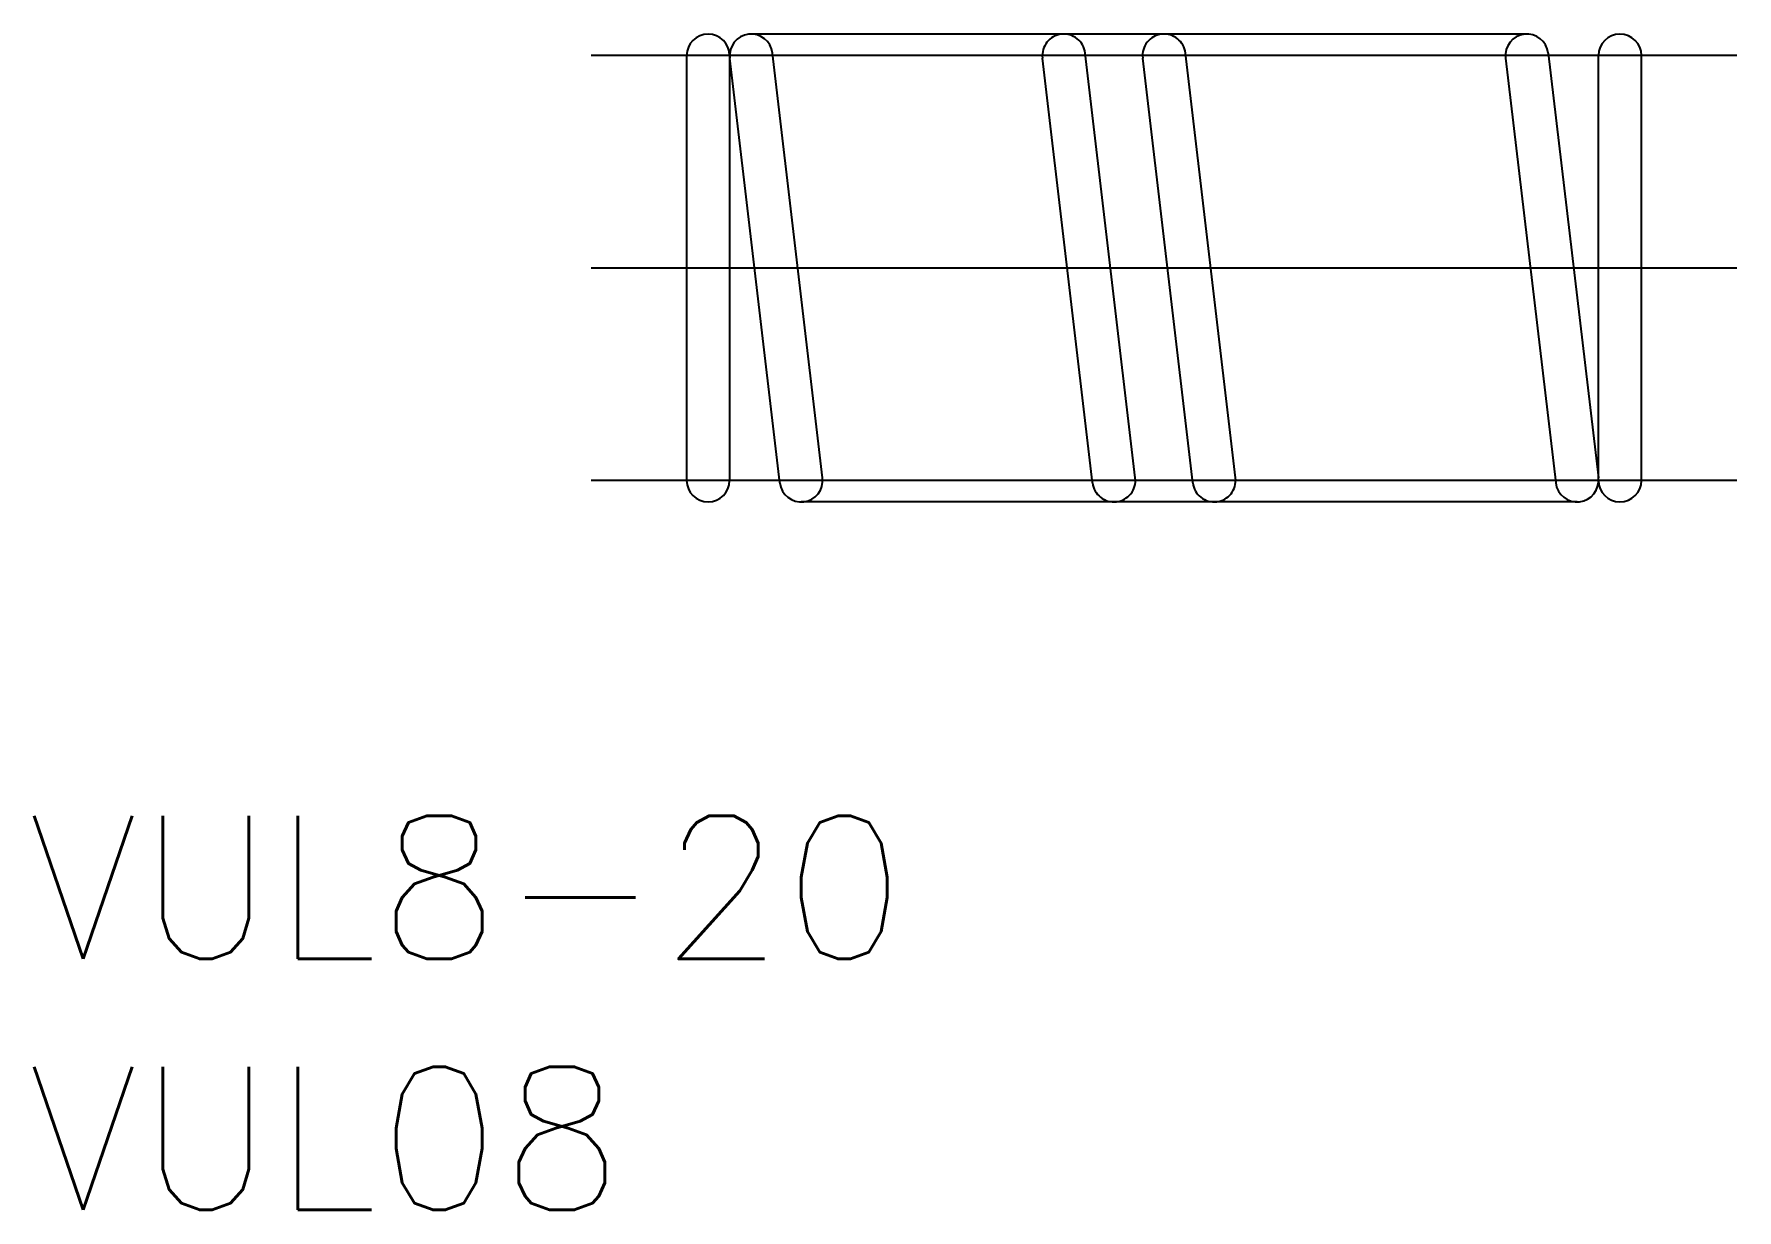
# Model space of a CAD drawing. Extents: x -13.7 to 22, y -19.7 to 4.9.
import ezdxf

# ---------------------------------------------------------------- set-up
doc = ezdxf.new("R2010")
doc.units = 0
doc.linetypes.add('CENTER', pattern=[50.8, 31.75, -6.35, 6.35, -6.35])
doc.linetypes.add('PHANTOM', pattern=[63.5, 31.75, -6.35, 6.35, -6.35, 6.35, -6.35])
doc.layers.get('0').update_dxf_attribs({"linetype": 'CONTINUOUS'})
doc.layers.add('CENTER', color=1, linetype='CENTER')
doc.styles.get("Standard").update_dxf_attribs({"font": 'txt.shx', "height": 3, "bigfont": 'bigfont.shx'})

msp = doc.modelspace()

# ---------------------------------------------------------------- linework, layer by layer
at = {"color": 3, "linetype": 'PHANTOM'}
for p, q in [((17.6, 4.9), (1.35, 4.9)), ((8.503, -4.503), (7.453, 4.397)), ((9.397, -4.397), (8.347, 4.503)), ((10.603, -4.503), (9.553, 4.397)), ((11.497, -4.397), (10.447, 4.503)), ((18.65, -4.9), (2.4, -4.9))]:
    msp.add_line(p, q, dxfattribs=at)
at = {"color": 7, "linetype": 'CONTINUOUS'}
for p, q in [((0, 4.45), (0, -4.45)), ((0.9, 4.45), (0.9, -4.45)), ((1.953, -4.503), (0.903, 4.397)), ((2.847, -4.397), (1.797, 4.503)), ((17.153, 4.397), (18.203, -4.503)), ((18.047, 4.503), (19.097, -4.397)), ((19.1, -4.45), (19.1, 4.45)), ((20, -4.45), (20, 4.45))]:
    msp.add_line(p, q, dxfattribs=at)
for centre, start, end in [((0.45, 4.45), 0, 180), ((1.35, 4.45), 6.7285, 186.7285), ((17.6, 4.45), 6.7285, 186.7285), ((19.55, 4.45), 0, 180), ((0.45, -4.45), 180, 0), ((2.4, -4.45), 186.7285, 6.7285), ((18.65, -4.45), 186.7285, 6.7285), ((19.55, -4.45), 180, 0)]:
    msp.add_arc(centre, 0.45, start, end, dxfattribs=at)
at = {"color": 3, "linetype": 'PHANTOM'}
for centre, start, end in [((7.9, 4.45), 6.7285, 186.7285), ((10, 4.45), 6.7285, 186.7285), ((8.95, -4.45), 186.7285, 6.7285), ((11.05, -4.45), 186.7285, 6.7285)]:
    msp.add_arc(centre, 0.45, start, end, dxfattribs=at)
at = {"layer": 'CENTER', "color": 1, "linetype": 'CENTER'}
for p, q in [((22, 4.45), (-2, 4.45)), ((-2, 0), (22, 0)), ((22, -4.45), (-2, -4.45))]:
    msp.add_line(p, q, dxfattribs=at)

# ---------------------------------------------------------------- texts
at = {"color": 7, "linetype": 'CONTINUOUS'}
for s, p in [('VUL8-20', (-13.799, -14.474)), ('VUL08', (-13.799, -19.732))]:
    msp.add_text(s, height=3, dxfattribs=at).set_placement(p)

doc.saveas('drawing.dxf')
